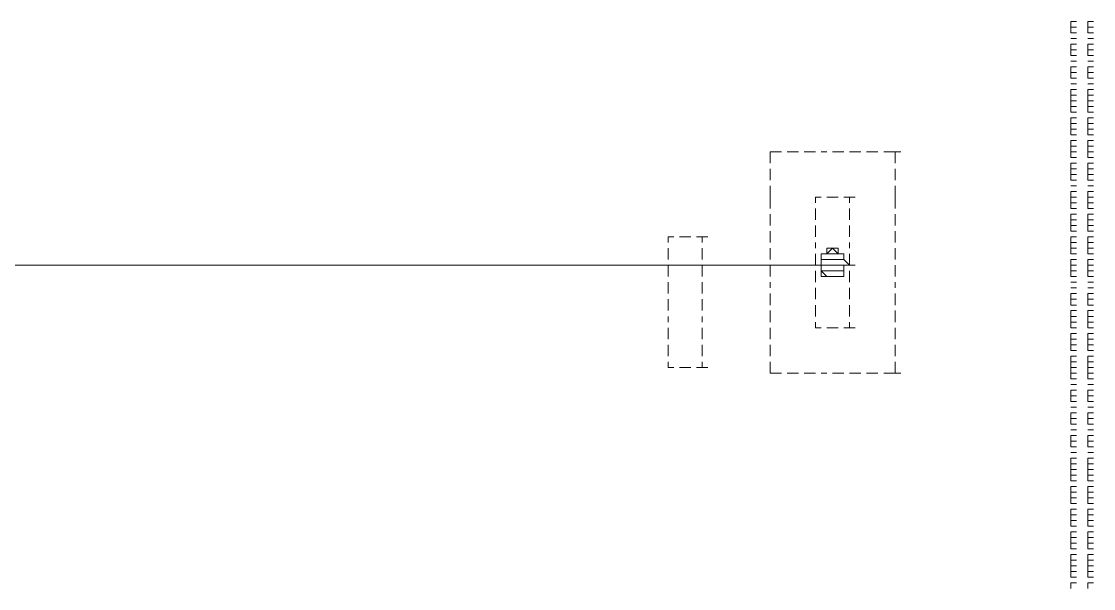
# Model space of a CAD drawing. Header units: inches. Extents: x 0.2 to 10.8, y 0.5 to 8.
# Drawn here: x 8.6317 to 8.9467, y 5.165 to 5.3317 of the extents above; entities that cross this region are included whole.
import ezdxf

# ---------------------------------------------------------------- set-up
doc = ezdxf.new("R2010")
doc.units = ezdxf.units.IN
doc.header["$MEASUREMENT"] = 0
doc.layers.add('PDF_Geometry', color=7, linetype='Continuous')

msp = doc.modelspace()

# ---------------------------------------------------------------- linework, layer by layer
at = {"layer": 'PDF_Geometry', "lineweight": 13}
for points in [[(8.94, 5.33167), (8.94167, 5.33167)], [(8.94, 5.33167), (8.94, 5.33)], [(8.94, 5.33), (8.94167, 5.33)], [(8.94, 5.33), (8.94, 5.32833)], [(8.945, 5.33167), (8.94667, 5.33167)], [(8.945, 5.33167), (8.945, 5.33)], [(8.945, 5.33), (8.94667, 5.33)], [(8.945, 5.33), (8.945, 5.32833)], [(8.94, 5.32833), (8.94167, 5.32833)], [(8.94, 5.32667), (8.94167, 5.32667)], [(8.94, 5.32667), (8.94167, 5.32667)], [(8.945, 5.32833), (8.94667, 5.32833)], [(8.945, 5.32667), (8.94667, 5.32667)], [(8.945, 5.32667), (8.94667, 5.32667)], [(8.94, 5.325), (8.94167, 5.325)], [(8.94, 5.325), (8.94, 5.32333)], [(8.945, 5.325), (8.94667, 5.325)], [(8.945, 5.325), (8.945, 5.32333)], [(8.94, 5.32333), (8.94167, 5.32333)], [(8.94, 5.32333), (8.94, 5.32167)], [(8.94, 5.32167), (8.94167, 5.32167)], [(8.945, 5.32333), (8.94667, 5.32333)], [(8.945, 5.32333), (8.945, 5.32167)], [(8.945, 5.32167), (8.94667, 5.32167)], [(8.94, 5.32), (8.94167, 5.32)], [(8.94, 5.32), (8.94167, 5.32)], [(8.94, 5.31833), (8.94167, 5.31833)], [(8.94, 5.31833), (8.94, 5.31667)], [(8.945, 5.32), (8.94667, 5.32)], [(8.945, 5.32), (8.94667, 5.32)], [(8.945, 5.31833), (8.94667, 5.31833)], [(8.945, 5.31833), (8.945, 5.31667)], [(8.94, 5.31667), (8.94167, 5.31667)], [(8.94, 5.31667), (8.94, 5.315)], [(8.94, 5.315), (8.94167, 5.315)], [(8.945, 5.31667), (8.94667, 5.31667)], [(8.945, 5.31667), (8.945, 5.315)], [(8.945, 5.315), (8.94667, 5.315)], [(8.94, 5.31333), (8.94167, 5.31333)], [(8.94, 5.31333), (8.94167, 5.31333)], [(8.94, 5.31167), (8.94167, 5.31167)], [(8.94, 5.31167), (8.94, 5.31)], [(8.945, 5.31333), (8.94667, 5.31333)], [(8.945, 5.31333), (8.94667, 5.31333)], [(8.945, 5.31167), (8.94667, 5.31167)], [(8.945, 5.31167), (8.945, 5.31)], [(8.94, 5.31), (8.94167, 5.31)], [(8.94, 5.31), (8.94, 5.30833)], [(8.94, 5.30833), (8.94167, 5.30833)], [(8.94, 5.30833), (8.94, 5.30667)], [(8.945, 5.31), (8.94667, 5.31)], [(8.945, 5.31), (8.945, 5.30833)], [(8.945, 5.30833), (8.94667, 5.30833)], [(8.945, 5.30833), (8.945, 5.30667)], [(8.94, 5.30667), (8.94167, 5.30667)], [(8.94, 5.30667), (8.94, 5.305)], [(8.94, 5.305), (8.94167, 5.305)], [(8.945, 5.30667), (8.94667, 5.30667)], [(8.945, 5.30667), (8.945, 5.305)], [(8.945, 5.305), (8.94667, 5.305)], [(8.94, 5.30333), (8.94167, 5.30333)], [(8.94, 5.30333), (8.94, 5.30167)], [(8.94, 5.30167), (8.94167, 5.30167)], [(8.94, 5.30167), (8.94, 5.3)], [(8.945, 5.30333), (8.94667, 5.30333)], [(8.945, 5.30333), (8.945, 5.30167)], [(8.945, 5.30167), (8.94667, 5.30167)], [(8.945, 5.30167), (8.945, 5.3)], [(8.94, 5.3), (8.94167, 5.3)], [(8.94, 5.3), (8.94, 5.29833)], [(8.94, 5.29833), (8.94167, 5.29833)], [(8.945, 5.3), (8.94667, 5.3)], [(8.945, 5.3), (8.945, 5.29833)], [(8.945, 5.29833), (8.94667, 5.29833)], [(8.94, 5.29667), (8.94167, 5.29667)], [(8.94, 5.29667), (8.94, 5.295)], [(8.945, 5.29667), (8.94667, 5.29667)], [(8.945, 5.29667), (8.945, 5.295)], [(8.85167, 5.29333), (8.855, 5.29333)], [(8.85167, 5.29), (8.85167, 5.29333)], [(8.85167, 5.29333), (8.85333, 5.29333)], [(8.85667, 5.29333), (8.86, 5.29333)], [(8.86167, 5.29333), (8.865, 5.29333)], [(8.86667, 5.29333), (8.86833, 5.29333)], [(8.87, 5.29333), (8.87333, 5.29333)], [(8.875, 5.29333), (8.87833, 5.29333)], [(8.88, 5.29333), (8.88333, 5.29333)], [(8.885, 5.29333), (8.88833, 5.29333)], [(8.88833, 5.29333), (8.88833, 5.29)], [(8.88833, 5.29333), (8.89, 5.29333)], [(8.94, 5.295), (8.94167, 5.295)], [(8.94, 5.295), (8.94, 5.29333)], [(8.94, 5.29333), (8.94167, 5.29333)], [(8.94, 5.29333), (8.94, 5.29167)], [(8.945, 5.295), (8.94667, 5.295)], [(8.945, 5.295), (8.945, 5.29333)], [(8.945, 5.29333), (8.94667, 5.29333)], [(8.945, 5.29333), (8.945, 5.29167)], [(8.94, 5.29167), (8.94167, 5.29167)], [(8.94, 5.29), (8.94167, 5.29)], [(8.94, 5.29), (8.94, 5.28833)], [(8.945, 5.29167), (8.94667, 5.29167)], [(8.945, 5.29), (8.94667, 5.29)], [(8.945, 5.29), (8.945, 5.28833)], [(8.85167, 5.285), (8.85167, 5.28833)], [(8.88833, 5.28833), (8.88833, 5.285)], [(8.94, 5.28833), (8.94167, 5.28833)], [(8.94, 5.28833), (8.94, 5.28667)], [(8.94, 5.28667), (8.94167, 5.28667)], [(8.94, 5.28667), (8.94, 5.285)], [(8.945, 5.28833), (8.94667, 5.28833)], [(8.945, 5.28833), (8.945, 5.28667)], [(8.945, 5.28667), (8.94667, 5.28667)], [(8.945, 5.28667), (8.945, 5.285)], [(8.85167, 5.28), (8.85167, 5.28333)], [(8.88833, 5.28333), (8.88833, 5.28)], [(8.94, 5.285), (8.94167, 5.285)], [(8.94, 5.28333), (8.94167, 5.28333)], [(8.94, 5.28333), (8.94167, 5.28333)], [(8.945, 5.285), (8.94667, 5.285)], [(8.945, 5.28333), (8.94667, 5.28333)], [(8.945, 5.28333), (8.94667, 5.28333)], [(8.85167, 5.27667), (8.85167, 5.28)], [(8.865, 5.28), (8.86667, 5.28)], [(8.865, 5.27833), (8.865, 5.28)], [(8.865, 5.28), (8.86667, 5.28)], [(8.86833, 5.28), (8.87167, 5.28)], [(8.87333, 5.28), (8.875, 5.28)], [(8.875, 5.28), (8.875, 5.27833)], [(8.875, 5.28), (8.87667, 5.28)], [(8.88833, 5.28), (8.88833, 5.27667)], [(8.94, 5.28167), (8.94167, 5.28167)], [(8.94, 5.28167), (8.94, 5.28)], [(8.94, 5.28), (8.94167, 5.28)], [(8.94, 5.28), (8.94, 5.27833)], [(8.945, 5.28167), (8.94667, 5.28167)], [(8.945, 5.28167), (8.945, 5.28)], [(8.945, 5.28), (8.94667, 5.28)], [(8.945, 5.28), (8.945, 5.27833)], [(8.865, 5.27333), (8.865, 5.27667)], [(8.875, 5.27667), (8.875, 5.27333)], [(8.94, 5.27833), (8.94167, 5.27833)], [(8.94, 5.27833), (8.94, 5.27667)], [(8.94, 5.27667), (8.94167, 5.27667)], [(8.945, 5.27833), (8.94667, 5.27833)], [(8.945, 5.27833), (8.945, 5.27667)], [(8.945, 5.27667), (8.94667, 5.27667)], [(8.85167, 5.27167), (8.85167, 5.275)], [(8.88833, 5.275), (8.88833, 5.27167)], [(8.94, 5.275), (8.94167, 5.275)], [(8.94, 5.275), (8.94, 5.27333)], [(8.94, 5.27333), (8.94167, 5.27333)], [(8.94, 5.27333), (8.94, 5.27167)], [(8.945, 5.275), (8.94667, 5.275)], [(8.945, 5.275), (8.945, 5.27333)], [(8.945, 5.27333), (8.94667, 5.27333)], [(8.945, 5.27333), (8.945, 5.27167)], [(8.85167, 5.26667), (8.85167, 5.27)], [(8.865, 5.26833), (8.865, 5.27167)], [(8.875, 5.27167), (8.875, 5.26833)], [(8.88833, 5.27), (8.88833, 5.26667)], [(8.94, 5.27167), (8.94167, 5.27167)], [(8.94, 5.27167), (8.94, 5.27)], [(8.94, 5.27), (8.94167, 5.27)], [(8.945, 5.27167), (8.94667, 5.27167)], [(8.945, 5.27167), (8.945, 5.27)], [(8.945, 5.27), (8.94667, 5.27)], [(8.82167, 5.26833), (8.82333, 5.26833)], [(8.82167, 5.26667), (8.82167, 5.26833)], [(8.82167, 5.26833), (8.82333, 5.26833)], [(8.825, 5.26833), (8.82833, 5.26833)], [(8.83, 5.26833), (8.83167, 5.26833)], [(8.83167, 5.26833), (8.83167, 5.26667)], [(8.83167, 5.26833), (8.83333, 5.26833)], [(8.94, 5.26833), (8.94167, 5.26833)], [(8.94, 5.26833), (8.94, 5.26667)], [(8.945, 5.26833), (8.94667, 5.26833)], [(8.945, 5.26833), (8.945, 5.26667)], [(8.82167, 5.26167), (8.82167, 5.265)], [(8.83167, 5.265), (8.83167, 5.26167)], [(8.85167, 5.26167), (8.85167, 5.265)], [(8.865, 5.265), (8.865, 5.26667)], [(8.87, 5.265), (8.87, 5.265), (8.86833, 5.265), (8.87, 5.265)], [(8.87, 5.265), (8.86833, 5.265), (8.86833, 5.26333), (8.87167, 5.26333), (8.87, 5.265)], [(8.87167, 5.26333), (8.87167, 5.265), (8.87, 5.265), (8.86833, 5.26333)], [(8.875, 5.26667), (8.875, 5.265)], [(8.88833, 5.265), (8.88833, 5.26167)], [(8.94, 5.26667), (8.94167, 5.26667)], [(8.94, 5.26667), (8.94, 5.265)], [(8.94, 5.265), (8.94167, 5.265)], [(8.94, 5.265), (8.94, 5.26333)], [(8.945, 5.26667), (8.94667, 5.26667)], [(8.945, 5.26667), (8.945, 5.265)], [(8.945, 5.265), (8.94667, 5.265)], [(8.945, 5.265), (8.945, 5.26333)], [(8.865, 5.26), (8.865, 5.26333)], [(8.87167, 5.26333), (8.86833, 5.26333), (8.86667, 5.26333), (8.87333, 5.26333), (8.87167, 5.26333)], [(8.87333, 5.26333), (8.86667, 5.26333), (8.86667, 5.26167), (8.87333, 5.26167), (8.87333, 5.26333)], [(8.86667, 5.26333), (8.86667, 5.26167), (8.86667, 5.26)], [(8.87333, 5.26167), (8.86667, 5.26167), (8.86667, 5.26167), (8.87333, 5.26167), (8.87333, 5.26167)], [(8.87333, 5.26167), (8.86667, 5.26167), (8.86667, 5.26167), (8.87333, 5.26167), (8.87333, 5.26167)], [(8.87333, 5.26167), (8.86667, 5.26167), (8.86667, 5.26), (8.875, 5.26), (8.87333, 5.26167)], [(8.87167, 5.26333), (8.86833, 5.26333), (8.86833, 5.26333), (8.87167, 5.26333), (8.87167, 5.26333)], [(8.875, 5.26), (8.87333, 5.26167), (8.87333, 5.26333)], [(8.875, 5.26333), (8.875, 5.26)], [(8.94, 5.26333), (8.94167, 5.26333)], [(8.94, 5.26167), (8.94167, 5.26167)], [(8.94, 5.26167), (8.94, 5.26)], [(8.945, 5.26333), (8.94667, 5.26333)], [(8.945, 5.26167), (8.94667, 5.26167)], [(8.945, 5.26167), (8.945, 5.26)], [(8.82167, 5.25667), (8.82167, 5.26)], [(8.83167, 5.26), (8.83167, 5.25667)], [(8.85167, 5.25667), (8.85167, 5.26)], [(8.865, 5.255), (8.865, 5.25833)], [(8.875, 5.26), (8.86667, 5.26), (8.86667, 5.26), (8.87333, 5.26), (8.875, 5.26)], [(8.87333, 5.26), (8.86667, 5.26), (8.86667, 5.25833), (8.87333, 5.25833), (8.87333, 5.26)], [(8.87333, 5.25833), (8.86667, 5.25833), (8.86667, 5.25833), (8.87333, 5.25833), (8.87333, 5.25833)], [(8.87333, 5.25833), (8.86667, 5.25833), (8.86667, 5.25667), (8.87333, 5.25667), (8.87333, 5.25833)], [(8.86667, 5.25833), (8.86833, 5.25667), (8.87, 5.25667)], [(8.87167, 5.25667), (8.87333, 5.25667), (8.87333, 5.25833)], [(8.875, 5.26), (8.87667, 5.26)], [(8.875, 5.25833), (8.875, 5.255)], [(8.88833, 5.26), (8.88833, 5.25667)], [(8.94, 5.26), (8.94167, 5.26)], [(8.94, 5.26), (8.94, 5.25833)], [(8.94, 5.25833), (8.94167, 5.25833)], [(8.94, 5.25833), (8.94, 5.25667)], [(8.945, 5.26), (8.94667, 5.26)], [(8.945, 5.26), (8.945, 5.25833)], [(8.945, 5.25833), (8.94667, 5.25833)], [(8.945, 5.25833), (8.945, 5.25667)], [(8.82167, 5.25167), (8.82167, 5.255)], [(8.83167, 5.255), (8.83167, 5.25167)], [(8.85167, 5.25333), (8.85167, 5.255)], [(8.87333, 5.25667), (8.86667, 5.25667), (8.86833, 5.25667), (8.87167, 5.25667), (8.87333, 5.25667)], [(8.87167, 5.25667), (8.86833, 5.25667), (8.86833, 5.25667), (8.87167, 5.25667), (8.87167, 5.25667)], [(8.86833, 5.25667), (8.86833, 5.25667), (8.87, 5.25667), (8.87, 5.25667), (8.86833, 5.25667)], [(8.86833, 5.25667), (8.87167, 5.25667), (8.87, 5.25667), (8.86833, 5.25667)], [(8.88833, 5.255), (8.88833, 5.25333)], [(8.94, 5.25667), (8.94167, 5.25667)], [(8.94, 5.255), (8.94167, 5.255)], [(8.94, 5.255), (8.94167, 5.255)], [(8.945, 5.25667), (8.94667, 5.25667)], [(8.945, 5.255), (8.94667, 5.255)], [(8.945, 5.255), (8.94667, 5.255)], [(8.85167, 5.24833), (8.85167, 5.25167)], [(8.865, 5.25), (8.865, 5.25333)], [(8.875, 5.25333), (8.875, 5.25)], [(8.88833, 5.25167), (8.88833, 5.24833)], [(8.94, 5.25333), (8.94167, 5.25333)], [(8.94, 5.25333), (8.94167, 5.25333)], [(8.94, 5.25167), (8.94167, 5.25167)], [(8.94, 5.25167), (8.94, 5.25)], [(8.945, 5.25333), (8.94667, 5.25333)], [(8.945, 5.25333), (8.94667, 5.25333)], [(8.945, 5.25167), (8.94667, 5.25167)], [(8.945, 5.25167), (8.945, 5.25)], [(8.82167, 5.24667), (8.82167, 5.25)], [(8.83167, 5.25), (8.83167, 5.24667)], [(8.865, 5.245), (8.865, 5.24833)], [(8.875, 5.24833), (8.875, 5.245)], [(8.94, 5.25), (8.94167, 5.25)], [(8.94, 5.25), (8.94, 5.24833)], [(8.94, 5.24833), (8.94167, 5.24833)], [(8.945, 5.25), (8.94667, 5.25)], [(8.945, 5.25), (8.945, 5.24833)], [(8.945, 5.24833), (8.94667, 5.24833)], [(8.82167, 5.24333), (8.82167, 5.245)], [(8.83167, 5.245), (8.83167, 5.24333)], [(8.85167, 5.24333), (8.85167, 5.24667)], [(8.88833, 5.24667), (8.88833, 5.24333)], [(8.94, 5.24667), (8.94167, 5.24667)], [(8.94, 5.24667), (8.94, 5.245)], [(8.94, 5.245), (8.94167, 5.245)], [(8.94, 5.245), (8.94, 5.24333)], [(8.945, 5.24667), (8.94667, 5.24667)], [(8.945, 5.24667), (8.945, 5.245)], [(8.945, 5.245), (8.94667, 5.245)], [(8.945, 5.245), (8.945, 5.24333)], [(8.82167, 5.23833), (8.82167, 5.24167)], [(8.83167, 5.24167), (8.83167, 5.23833)], [(8.85167, 5.23833), (8.85167, 5.24167)], [(8.865, 5.24167), (8.865, 5.24333)], [(8.86667, 5.24167), (8.865, 5.24167)], [(8.865, 5.24167), (8.86667, 5.24167)], [(8.87167, 5.24167), (8.86833, 5.24167)], [(8.875, 5.24167), (8.87333, 5.24167)], [(8.875, 5.24333), (8.875, 5.24167)], [(8.875, 5.24167), (8.87667, 5.24167)], [(8.88833, 5.24167), (8.88833, 5.23833)], [(8.94, 5.24333), (8.94167, 5.24333)], [(8.94, 5.24333), (8.94, 5.24167)], [(8.94, 5.24167), (8.94167, 5.24167)], [(8.945, 5.24333), (8.94667, 5.24333)], [(8.945, 5.24333), (8.945, 5.24167)], [(8.945, 5.24167), (8.94667, 5.24167)], [(8.94, 5.24), (8.94167, 5.24)], [(8.94, 5.24), (8.94, 5.23833)], [(8.945, 5.24), (8.94667, 5.24)], [(8.945, 5.24), (8.945, 5.23833)], [(8.82167, 5.23333), (8.82167, 5.23667)], [(8.83167, 5.23667), (8.83167, 5.23333)], [(8.85167, 5.23333), (8.85167, 5.23667)], [(8.88833, 5.23667), (8.88833, 5.23333)], [(8.94, 5.23833), (8.94167, 5.23833)], [(8.94, 5.23833), (8.94, 5.23667)], [(8.94, 5.23667), (8.94167, 5.23667)], [(8.94, 5.23667), (8.94, 5.235)], [(8.945, 5.23833), (8.94667, 5.23833)], [(8.945, 5.23833), (8.945, 5.23667)], [(8.945, 5.23667), (8.94667, 5.23667)], [(8.945, 5.23667), (8.945, 5.235)], [(8.94, 5.235), (8.94167, 5.235)], [(8.94, 5.23333), (8.94167, 5.23333)], [(8.94, 5.23333), (8.94, 5.23167)], [(8.945, 5.235), (8.94667, 5.235)], [(8.945, 5.23333), (8.94667, 5.23333)], [(8.945, 5.23333), (8.945, 5.23167)], [(8.82167, 5.23), (8.82167, 5.23167)], [(8.82333, 5.23), (8.82167, 5.23)], [(8.82167, 5.23), (8.82333, 5.23)], [(8.82833, 5.23), (8.825, 5.23)], [(8.83167, 5.23), (8.83, 5.23)], [(8.83167, 5.23167), (8.83167, 5.23)], [(8.83167, 5.23), (8.83333, 5.23)], [(8.85167, 5.22833), (8.85167, 5.23167)], [(8.88833, 5.23167), (8.88833, 5.22833)], [(8.94, 5.23167), (8.94167, 5.23167)], [(8.94, 5.23167), (8.94, 5.23)], [(8.94, 5.23), (8.94167, 5.23)], [(8.94, 5.23), (8.94, 5.22833)], [(8.945, 5.23167), (8.94667, 5.23167)], [(8.945, 5.23167), (8.945, 5.23)], [(8.945, 5.23), (8.94667, 5.23)], [(8.945, 5.23), (8.945, 5.22833)], [(8.855, 5.22833), (8.85167, 5.22833)], [(8.85167, 5.22833), (8.85333, 5.22833)], [(8.86, 5.22833), (8.85667, 5.22833)], [(8.865, 5.22833), (8.86167, 5.22833)], [(8.86833, 5.22833), (8.86667, 5.22833)], [(8.87333, 5.22833), (8.87, 5.22833)], [(8.87833, 5.22833), (8.875, 5.22833)], [(8.88333, 5.22833), (8.88, 5.22833)], [(8.88833, 5.22833), (8.885, 5.22833)], [(8.88833, 5.22833), (8.89, 5.22833)], [(8.94, 5.22833), (8.94167, 5.22833)], [(8.94, 5.22833), (8.94, 5.22667)], [(8.94, 5.22667), (8.94167, 5.22667)], [(8.945, 5.22833), (8.94667, 5.22833)], [(8.945, 5.22833), (8.945, 5.22667)], [(8.945, 5.22667), (8.94667, 5.22667)], [(8.94, 5.225), (8.94167, 5.225)], [(8.94, 5.225), (8.94167, 5.225)], [(8.94, 5.22333), (8.94167, 5.22333)], [(8.94, 5.22333), (8.94, 5.22167)], [(8.945, 5.225), (8.94667, 5.225)], [(8.945, 5.225), (8.94667, 5.225)], [(8.945, 5.22333), (8.94667, 5.22333)], [(8.945, 5.22333), (8.945, 5.22167)], [(8.94, 5.22167), (8.94167, 5.22167)], [(8.94, 5.22167), (8.94, 5.22)], [(8.94, 5.22), (8.94167, 5.22)], [(8.945, 5.22167), (8.94667, 5.22167)], [(8.945, 5.22167), (8.945, 5.22)], [(8.945, 5.22), (8.94667, 5.22)], [(8.94, 5.21833), (8.94167, 5.21833)], [(8.94, 5.21833), (8.94167, 5.21833)], [(8.94, 5.21667), (8.94167, 5.21667)], [(8.94, 5.21667), (8.94, 5.215)], [(8.945, 5.21833), (8.94667, 5.21833)], [(8.945, 5.21833), (8.94667, 5.21833)], [(8.945, 5.21667), (8.94667, 5.21667)], [(8.945, 5.21667), (8.945, 5.215)], [(8.94, 5.215), (8.94167, 5.215)], [(8.94, 5.215), (8.94, 5.21333)], [(8.94, 5.21333), (8.94167, 5.21333)], [(8.945, 5.215), (8.94667, 5.215)], [(8.945, 5.215), (8.945, 5.21333)], [(8.945, 5.21333), (8.94667, 5.21333)], [(8.94, 5.21167), (8.94167, 5.21167)], [(8.94, 5.21167), (8.94167, 5.21167)], [(8.945, 5.21167), (8.94667, 5.21167)], [(8.945, 5.21167), (8.94667, 5.21167)], [(8.94, 5.21), (8.94167, 5.21)], [(8.94, 5.21), (8.94, 5.20833)], [(8.94, 5.20833), (8.94167, 5.20833)], [(8.94, 5.20833), (8.94, 5.20667)], [(8.945, 5.21), (8.94667, 5.21)], [(8.945, 5.21), (8.945, 5.20833)], [(8.945, 5.20833), (8.94667, 5.20833)], [(8.945, 5.20833), (8.945, 5.20667)], [(8.94, 5.20667), (8.94167, 5.20667)], [(8.94, 5.205), (8.94167, 5.205)], [(8.94, 5.205), (8.94167, 5.205)], [(8.945, 5.20667), (8.94667, 5.20667)], [(8.945, 5.205), (8.94667, 5.205)], [(8.945, 5.205), (8.94667, 5.205)], [(8.94, 5.20333), (8.94167, 5.20333)], [(8.94, 5.20333), (8.94, 5.20167)], [(8.94, 5.20167), (8.94167, 5.20167)], [(8.94, 5.20167), (8.94, 5.2)], [(8.945, 5.20333), (8.94667, 5.20333)], [(8.945, 5.20333), (8.945, 5.20167)], [(8.945, 5.20167), (8.94667, 5.20167)], [(8.945, 5.20167), (8.945, 5.2)], [(8.94, 5.2), (8.94167, 5.2)], [(8.94, 5.2), (8.94, 5.19833)], [(8.94, 5.19833), (8.94167, 5.19833)], [(8.94, 5.19833), (8.94, 5.19667)], [(8.945, 5.2), (8.94667, 5.2)], [(8.945, 5.2), (8.945, 5.19833)], [(8.945, 5.19833), (8.94667, 5.19833)], [(8.945, 5.19833), (8.945, 5.19667)], [(8.94, 5.19667), (8.94167, 5.19667)], [(8.94, 5.195), (8.94167, 5.195)], [(8.94, 5.195), (8.94, 5.19333)], [(8.945, 5.19667), (8.94667, 5.19667)], [(8.945, 5.195), (8.94667, 5.195)], [(8.945, 5.195), (8.945, 5.19333)], [(8.94, 5.19333), (8.94167, 5.19333)], [(8.94, 5.19333), (8.94, 5.19167)], [(8.94, 5.19167), (8.94167, 5.19167)], [(8.94, 5.19167), (8.94, 5.19)], [(8.945, 5.19333), (8.94667, 5.19333)], [(8.945, 5.19333), (8.945, 5.19167)], [(8.945, 5.19167), (8.94667, 5.19167)], [(8.945, 5.19167), (8.945, 5.19)], [(8.94, 5.19), (8.94167, 5.19)], [(8.94, 5.18833), (8.94167, 5.18833)], [(8.94, 5.18833), (8.94, 5.18667)], [(8.945, 5.19), (8.94667, 5.19)], [(8.945, 5.18833), (8.94667, 5.18833)], [(8.945, 5.18833), (8.945, 5.18667)], [(8.94, 5.18667), (8.94167, 5.18667)], [(8.94, 5.18667), (8.94, 5.185)], [(8.94, 5.185), (8.94167, 5.185)], [(8.94, 5.185), (8.94, 5.18333)], [(8.945, 5.18667), (8.94667, 5.18667)], [(8.945, 5.18667), (8.945, 5.185)], [(8.945, 5.185), (8.94667, 5.185)], [(8.945, 5.185), (8.945, 5.18333)], [(8.94, 5.18333), (8.94167, 5.18333)], [(8.945, 5.18333), (8.94667, 5.18333)], [(8.94, 5.18167), (8.94167, 5.18167)], [(8.94, 5.18167), (8.94, 5.18)], [(8.94, 5.18), (8.94167, 5.18)], [(8.94, 5.18), (8.94, 5.17833)], [(8.945, 5.18167), (8.94667, 5.18167)], [(8.945, 5.18167), (8.945, 5.18)], [(8.945, 5.18), (8.94667, 5.18)], [(8.945, 5.18), (8.945, 5.17833)], [(8.94, 5.17833), (8.94167, 5.17833)], [(8.94, 5.17833), (8.94, 5.17667)], [(8.94, 5.17667), (8.94167, 5.17667)], [(8.945, 5.17833), (8.94667, 5.17833)], [(8.945, 5.17833), (8.945, 5.17667)], [(8.945, 5.17667), (8.94667, 5.17667)], [(8.94, 5.175), (8.94167, 5.175)], [(8.94, 5.175), (8.94, 5.17333)], [(8.94, 5.17333), (8.94167, 5.17333)], [(8.94, 5.17333), (8.94, 5.17167)], [(8.945, 5.175), (8.94667, 5.175)], [(8.945, 5.175), (8.945, 5.17333)], [(8.945, 5.17333), (8.94667, 5.17333)], [(8.945, 5.17333), (8.945, 5.17167)], [(8.94, 5.17167), (8.94167, 5.17167)], [(8.94, 5.17167), (8.94, 5.17)], [(8.94, 5.17), (8.94167, 5.17)], [(8.94, 5.17), (8.94, 5.16833)], [(8.945, 5.17167), (8.94667, 5.17167)], [(8.945, 5.17167), (8.945, 5.17)], [(8.945, 5.17), (8.94667, 5.17)], [(8.945, 5.17), (8.945, 5.16833)], [(8.94, 5.16833), (8.94167, 5.16833)], [(8.94, 5.16667), (8.94167, 5.16667)], [(8.94, 5.16667), (8.94, 5.165)], [(8.945, 5.16833), (8.94667, 5.16833)], [(8.945, 5.16667), (8.94667, 5.16667)], [(8.945, 5.16667), (8.945, 5.165)]]:
    msp.add_lwpolyline(points, dxfattribs=at)
at = {"layer": 'PDF_Geometry', "lineweight": 0}
for points in [[(8.86833, 5.265), (8.87, 5.265)], [(8.86667, 5.26333), (8.86833, 5.26333)], [(8.87333, 5.26167), (8.86667, 5.26167)], [(8.86667, 5.26167), (8.87333, 5.26167)], [(8.87333, 5.26167), (8.86667, 5.26167)], [(8.86667, 5.26167), (8.87333, 5.26167)], [(8.87167, 5.26333), (8.86833, 5.26333)], [(8.86833, 5.26333), (8.87167, 5.26333)], [(8.87167, 5.26333), (8.86833, 5.26333)], [(8.86833, 5.26333), (8.87333, 5.26333)], [(8.87333, 5.26333), (8.87167, 5.26333)], [(8.86667, 5.26), (8.87333, 5.26)], [(8.86667, 5.26), (8.87333, 5.26)], [(8.87333, 5.25833), (8.86667, 5.25833)], [(8.86667, 5.25833), (8.87333, 5.25833)], [(8.86667, 5.25667), (8.87167, 5.25667)], [(8.87167, 5.25667), (8.86833, 5.25667)], [(8.87167, 5.25667), (8.86833, 5.25667)], [(8.86833, 5.25667), (8.87167, 5.25667)], [(8.87, 5.25667), (8.86833, 5.25667)], [(8.87167, 5.25667), (8.87, 5.25667)]]:
    msp.add_lwpolyline(points, dxfattribs=at)
at = {"layer": 'PDF_Geometry', "lineweight": 9}
msp.add_lwpolyline([(8.335, 5.26), (8.87, 5.26)], dxfattribs=at)

doc.saveas('drawing.dxf')
